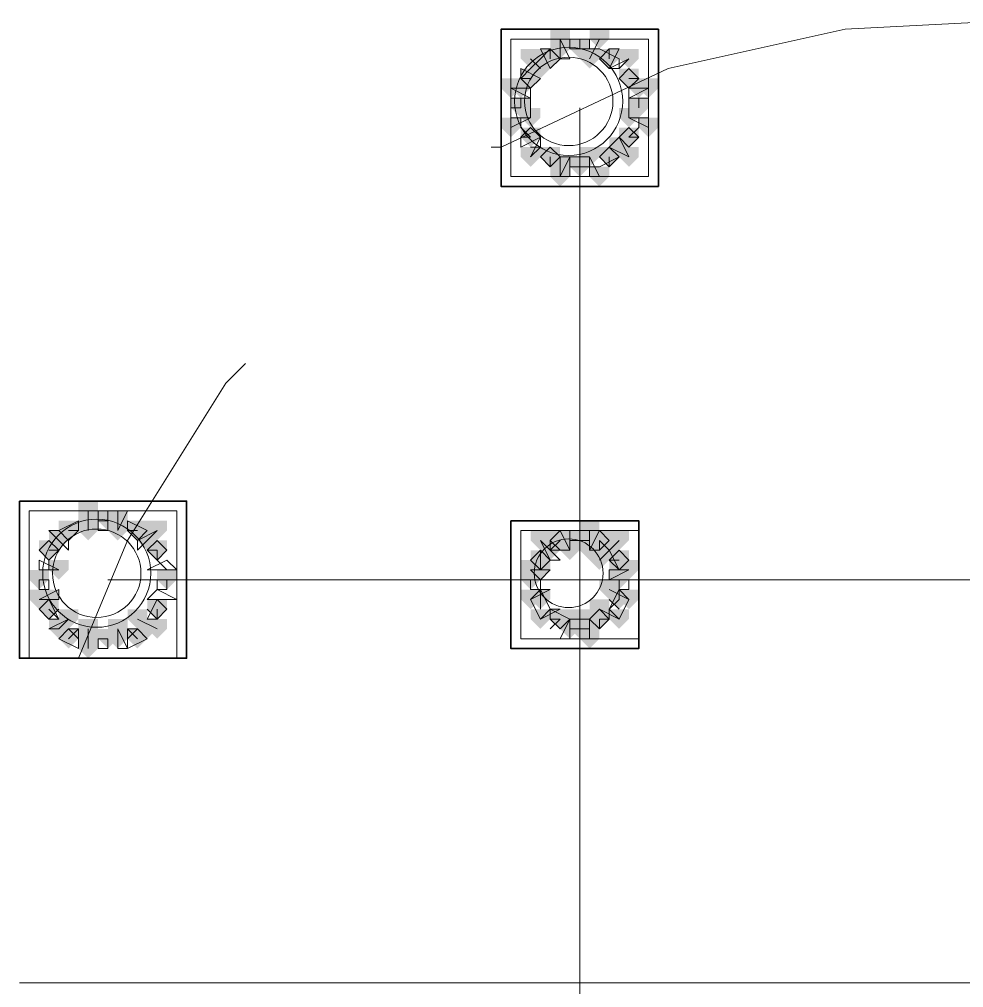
# Model space of a CAD drawing. Header units: millimetres. Extents: x 2315 to 4619, y 1334 to 1897.
# Drawn here: x 3676.05 to 3681.92, y 1541.67 to 1547.68 of the extents above; entities that cross this region are included whole.
import ezdxf

# ---------------------------------------------------------------- set-up
doc = ezdxf.new("R2010")
doc.units = ezdxf.units.MM
for name, color, linetype, true_color in [('PDF_10', 7, 'Continuous', 0x00b85c), ('PDF_AXIS', 7, 'Continuous', 0x00b85c), ('PDF_柱构件', 7, 'Continuous', 0x00b85c), ('PDF_转运站初步方案', 7, 'Continuous', 0x00b85c)]:
    doc.layers.add(name, color=color, linetype=linetype, true_color=true_color)
doc.layers.add('PDF_中心线层', color=1, linetype='Continuous')
doc.layers.add('PDF_粗实线层', color=7, linetype='Continuous')

msp = doc.modelspace()

# ---------------------------------------------------------------- hatches: boundary and pattern name
at = {"layer": 'PDF_10', "transparency": 33554559}
for points in [[(3679.5364, 1547.5601), (3679.4753, 1547.5601), (3679.4753, 1547.499), (3679.5364, 1547.4379), (3679.5975, 1547.499), (3679.5975, 1547.5601)], [(3679.5364, 1547.5601), (3679.4753, 1547.5601), (3679.4753, 1547.499), (3679.5364, 1547.4379), (3679.5975, 1547.499), (3679.5975, 1547.5601)], [(3679.3532, 1547.499), (3679.2921, 1547.499), (3679.2921, 1547.4379), (3679.3532, 1547.3768), (3679.4143, 1547.4379), (3679.4143, 1547.499)], [(3679.3532, 1547.499), (3679.2921, 1547.499), (3679.2921, 1547.4379), (3679.3532, 1547.3768), (3679.4143, 1547.4379), (3679.4143, 1547.499)], [(3679.7197, 1547.499), (3679.6586, 1547.499), (3679.6586, 1547.4379), (3679.7197, 1547.3768), (3679.7808, 1547.4379), (3679.7808, 1547.499)], [(3679.7197, 1547.499), (3679.6586, 1547.499), (3679.6586, 1547.4379), (3679.7197, 1547.3768), (3679.7808, 1547.4379), (3679.7808, 1547.499)], [(3679.231, 1547.3768), (3679.1699, 1547.3768), (3679.1699, 1547.3157), (3679.231, 1547.2547), (3679.2921, 1547.3157), (3679.2921, 1547.3768)], [(3679.231, 1547.3768), (3679.1699, 1547.3768), (3679.1699, 1547.3157), (3679.231, 1547.2547), (3679.2921, 1547.3157), (3679.2921, 1547.3768)], [(3679.8418, 1547.3768), (3679.7808, 1547.3768), (3679.7808, 1547.3157), (3679.8418, 1547.2547), (3679.9029, 1547.3157), (3679.9029, 1547.3768)], [(3679.8418, 1547.3768), (3679.7808, 1547.3768), (3679.7808, 1547.3157), (3679.8418, 1547.2547), (3679.9029, 1547.3157), (3679.9029, 1547.3768)], [(3679.1699, 1547.1936), (3679.1089, 1547.1936), (3679.1089, 1547.1325), (3679.1699, 1547.0714), (3679.231, 1547.1325), (3679.231, 1547.1936)], [(3679.1699, 1547.1936), (3679.1089, 1547.1936), (3679.1089, 1547.1325), (3679.1699, 1547.0714), (3679.231, 1547.1325), (3679.231, 1547.1936)], [(3679.9029, 1547.1936), (3679.8418, 1547.1936), (3679.8418, 1547.1325), (3679.9029, 1547.0714), (3679.964, 1547.1325), (3679.964, 1547.1936)], [(3679.9029, 1547.1936), (3679.8418, 1547.1936), (3679.8418, 1547.1325), (3679.9029, 1547.0714), (3679.964, 1547.1325), (3679.964, 1547.1936)], [(3679.9029, 1547.1936), (3679.8418, 1547.1936), (3679.8418, 1547.1325), (3679.9029, 1547.0714), (3679.964, 1547.1325), (3679.964, 1547.1936)], [(3679.231, 1547.0103), (3679.1699, 1547.0103), (3679.1699, 1546.9493), (3679.231, 1546.8882), (3679.2921, 1546.9493), (3679.2921, 1547.0103)], [(3679.231, 1547.0103), (3679.1699, 1547.0103), (3679.1699, 1546.9493), (3679.231, 1546.8882), (3679.2921, 1546.9493), (3679.2921, 1547.0103)], [(3679.8418, 1547.0103), (3679.7808, 1547.0103), (3679.7808, 1546.9493), (3679.8418, 1546.8882), (3679.9029, 1546.9493), (3679.9029, 1547.0103)], [(3679.8418, 1547.0103), (3679.7808, 1547.0103), (3679.7808, 1546.9493), (3679.8418, 1546.8882), (3679.9029, 1546.9493), (3679.9029, 1547.0103)], [(3679.3532, 1546.8882), (3679.2921, 1546.8882), (3679.2921, 1546.8271), (3679.3532, 1546.766), (3679.4143, 1546.8271), (3679.4143, 1546.8882)], [(3679.3532, 1546.8882), (3679.2921, 1546.8882), (3679.2921, 1546.8271), (3679.3532, 1546.766), (3679.4143, 1546.8271), (3679.4143, 1546.8882)], [(3679.7197, 1546.8882), (3679.6586, 1546.8882), (3679.6586, 1546.8271), (3679.7197, 1546.766), (3679.7808, 1546.8271), (3679.7808, 1546.8882)], [(3679.7197, 1546.8882), (3679.6586, 1546.8882), (3679.6586, 1546.8271), (3679.7197, 1546.766), (3679.7808, 1546.8271), (3679.7808, 1546.8882)], [(3679.5364, 1546.8271), (3679.4753, 1546.8271), (3679.4753, 1546.766), (3679.5364, 1546.7049), (3679.5975, 1546.766), (3679.5975, 1546.8271)], [(3679.5364, 1546.8271), (3679.4753, 1546.8271), (3679.4753, 1546.766), (3679.5364, 1546.7049), (3679.5975, 1546.766), (3679.5975, 1546.8271)], [(3679.5364, 1546.8271), (3679.4753, 1546.8271), (3679.4753, 1546.766), (3679.5364, 1546.7049), (3679.5975, 1546.766), (3679.5975, 1546.8271)], [(3676.6045, 1544.6282), (3676.5435, 1544.6282), (3676.5435, 1544.5671), (3676.6045, 1544.506), (3676.6656, 1544.5671), (3676.6656, 1544.6282)], [(3676.6045, 1544.6282), (3676.5435, 1544.6282), (3676.5435, 1544.5671), (3676.6045, 1544.506), (3676.6656, 1544.5671), (3676.6656, 1544.6282)], [(3676.3602, 1544.5671), (3676.2991, 1544.5671), (3676.2991, 1544.506), (3676.3602, 1544.4449), (3676.4213, 1544.506), (3676.4213, 1544.5671)], [(3676.3602, 1544.5671), (3676.2991, 1544.5671), (3676.2991, 1544.506), (3676.3602, 1544.4449), (3676.4213, 1544.506), (3676.4213, 1544.5671)], [(3676.7878, 1544.5671), (3676.7267, 1544.5671), (3676.7267, 1544.506), (3676.7878, 1544.4449), (3676.8489, 1544.506), (3676.8489, 1544.5671)], [(3676.7878, 1544.5671), (3676.7267, 1544.5671), (3676.7267, 1544.506), (3676.7878, 1544.4449), (3676.8489, 1544.506), (3676.8489, 1544.5671)], [(3679.4143, 1544.506), (3679.3532, 1544.506), (3679.3532, 1544.4449), (3679.4143, 1544.3839), (3679.4753, 1544.4449), (3679.4753, 1544.506)], [(3679.4143, 1544.506), (3679.3532, 1544.506), (3679.3532, 1544.4449), (3679.4143, 1544.3839), (3679.4753, 1544.4449), (3679.4753, 1544.506)], [(3679.5364, 1544.506), (3679.4753, 1544.506), (3679.4753, 1544.4449), (3679.5364, 1544.3839), (3679.5975, 1544.4449), (3679.5975, 1544.506)], [(3679.5364, 1544.506), (3679.4753, 1544.506), (3679.4753, 1544.4449), (3679.5364, 1544.3839), (3679.5975, 1544.4449), (3679.5975, 1544.506)], [(3679.6586, 1544.506), (3679.5975, 1544.506), (3679.5975, 1544.4449), (3679.6586, 1544.3839), (3679.7197, 1544.4449), (3679.7197, 1544.506)], [(3679.6586, 1544.506), (3679.5975, 1544.506), (3679.5975, 1544.4449), (3679.6586, 1544.3839), (3679.7197, 1544.4449), (3679.7197, 1544.506)], [(3676.2381, 1544.4449), (3676.177, 1544.4449), (3676.177, 1544.3839), (3676.2381, 1544.3228), (3676.2991, 1544.3839), (3676.2991, 1544.4449)], [(3676.2381, 1544.4449), (3676.177, 1544.4449), (3676.177, 1544.3839), (3676.2381, 1544.3228), (3676.2991, 1544.3839), (3676.2991, 1544.4449)], [(3676.9099, 1544.4449), (3676.8489, 1544.4449), (3676.8489, 1544.3839), (3676.9099, 1544.3228), (3676.971, 1544.3839), (3676.971, 1544.4449)], [(3676.9099, 1544.4449), (3676.8489, 1544.4449), (3676.8489, 1544.3839), (3676.9099, 1544.3228), (3676.971, 1544.3839), (3676.971, 1544.4449)], [(3679.2921, 1544.3839), (3679.231, 1544.3839), (3679.231, 1544.3228), (3679.2921, 1544.2617), (3679.3532, 1544.3228), (3679.3532, 1544.3839)], [(3679.2921, 1544.3839), (3679.231, 1544.3839), (3679.231, 1544.3228), (3679.2921, 1544.2617), (3679.3532, 1544.3228), (3679.3532, 1544.3839)], [(3679.2921, 1544.3839), (3679.231, 1544.3839), (3679.231, 1544.3228), (3679.2921, 1544.2617), (3679.3532, 1544.3228), (3679.3532, 1544.3839)], [(3679.7808, 1544.3839), (3679.7197, 1544.3839), (3679.7197, 1544.3228), (3679.7808, 1544.2617), (3679.8418, 1544.3228), (3679.8418, 1544.3839)], [(3679.7808, 1544.3839), (3679.7197, 1544.3839), (3679.7197, 1544.3228), (3679.7808, 1544.2617), (3679.8418, 1544.3228), (3679.8418, 1544.3839)], [(3676.177, 1544.2617), (3676.1159, 1544.2617), (3676.1159, 1544.2006), (3676.177, 1544.1395), (3676.2381, 1544.2006), (3676.2381, 1544.2617)], [(3676.177, 1544.2617), (3676.1159, 1544.2617), (3676.1159, 1544.2006), (3676.177, 1544.1395), (3676.2381, 1544.2006), (3676.2381, 1544.2617)], [(3676.971, 1544.2617), (3676.9099, 1544.2617), (3676.9099, 1544.2006), (3676.971, 1544.1395), (3677.0321, 1544.2006), (3677.0321, 1544.2617)], [(3676.971, 1544.2617), (3676.9099, 1544.2617), (3676.9099, 1544.2006), (3676.971, 1544.1395), (3677.0321, 1544.2006), (3677.0321, 1544.2617)], [(3679.231, 1544.2617), (3679.1699, 1544.2617), (3679.1699, 1544.2006), (3679.231, 1544.1395), (3679.2921, 1544.2006), (3679.2921, 1544.2617)], [(3679.231, 1544.2617), (3679.1699, 1544.2617), (3679.1699, 1544.2006), (3679.231, 1544.1395), (3679.2921, 1544.2006), (3679.2921, 1544.2617)], [(3679.7808, 1544.2617), (3679.7197, 1544.2617), (3679.7197, 1544.2006), (3679.7808, 1544.1395), (3679.8418, 1544.2006), (3679.8418, 1544.2617)], [(3679.7808, 1544.2617), (3679.7197, 1544.2617), (3679.7197, 1544.2006), (3679.7808, 1544.1395), (3679.8418, 1544.2006), (3679.8418, 1544.2617)], [(3679.2921, 1544.1395), (3679.231, 1544.1395), (3679.231, 1544.0784), (3679.2921, 1544.0174), (3679.3532, 1544.0784), (3679.3532, 1544.1395)], [(3679.2921, 1544.1395), (3679.231, 1544.1395), (3679.231, 1544.0784), (3679.2921, 1544.0174), (3679.3532, 1544.0784), (3679.3532, 1544.1395)], [(3679.7808, 1544.1395), (3679.7197, 1544.1395), (3679.7197, 1544.0784), (3679.7808, 1544.0174), (3679.8418, 1544.0784), (3679.8418, 1544.1395)], [(3679.7808, 1544.1395), (3679.7197, 1544.1395), (3679.7197, 1544.0784), (3679.7808, 1544.0174), (3679.8418, 1544.0784), (3679.8418, 1544.1395)], [(3676.2381, 1544.0784), (3676.177, 1544.0784), (3676.177, 1544.0174), (3676.2381, 1543.9563), (3676.2991, 1544.0174), (3676.2991, 1544.0784)], [(3676.2381, 1544.0784), (3676.177, 1544.0784), (3676.177, 1544.0174), (3676.2381, 1543.9563), (3676.2991, 1544.0174), (3676.2991, 1544.0784)], [(3676.9099, 1544.0784), (3676.8489, 1544.0784), (3676.8489, 1544.0174), (3676.9099, 1543.9563), (3676.971, 1544.0174), (3676.971, 1544.0784)], [(3676.9099, 1544.0784), (3676.8489, 1544.0784), (3676.8489, 1544.0174), (3676.9099, 1543.9563), (3676.971, 1544.0174), (3676.971, 1544.0784)], [(3679.4143, 1544.0174), (3679.3532, 1544.0174), (3679.3532, 1543.9563), (3679.4143, 1543.8952), (3679.4753, 1543.9563), (3679.4753, 1544.0174)], [(3679.4143, 1544.0174), (3679.3532, 1544.0174), (3679.3532, 1543.9563), (3679.4143, 1543.8952), (3679.4753, 1543.9563), (3679.4753, 1544.0174)], [(3679.6586, 1544.0174), (3679.5975, 1544.0174), (3679.5975, 1543.9563), (3679.6586, 1543.8952), (3679.7197, 1543.9563), (3679.7197, 1544.0174)], [(3679.6586, 1544.0174), (3679.5975, 1544.0174), (3679.5975, 1543.9563), (3679.6586, 1543.8952), (3679.7197, 1543.9563), (3679.7197, 1544.0174)], [(3679.5364, 1543.9563), (3679.4753, 1543.9563), (3679.4753, 1543.8952), (3679.5364, 1543.8341), (3679.5975, 1543.8952), (3679.5975, 1543.9563)], [(3679.5364, 1543.9563), (3679.4753, 1543.9563), (3679.4753, 1543.8952), (3679.5364, 1543.8341), (3679.5975, 1543.8952), (3679.5975, 1543.9563)], [(3676.3602, 1543.8952), (3676.2991, 1543.8952), (3676.2991, 1543.8341), (3676.3602, 1543.773), (3676.4213, 1543.8341), (3676.4213, 1543.8952)], [(3676.3602, 1543.8952), (3676.2991, 1543.8952), (3676.2991, 1543.8341), (3676.3602, 1543.773), (3676.4213, 1543.8341), (3676.4213, 1543.8952)], [(3676.6045, 1543.8952), (3676.5435, 1543.8952), (3676.5435, 1543.8341), (3676.6045, 1543.773), (3676.6656, 1543.8341), (3676.6656, 1543.8952)], [(3676.6045, 1543.8952), (3676.5435, 1543.8952), (3676.5435, 1543.8341), (3676.6045, 1543.773), (3676.6656, 1543.8341), (3676.6656, 1543.8952)], [(3676.7878, 1543.8952), (3676.7267, 1543.8952), (3676.7267, 1543.8341), (3676.7878, 1543.773), (3676.8489, 1543.8341), (3676.8489, 1543.8952)], [(3676.7878, 1543.8952), (3676.7267, 1543.8952), (3676.7267, 1543.8341), (3676.7878, 1543.773), (3676.8489, 1543.8341), (3676.8489, 1543.8952)]]:
    msp.add_hatch(color=256, dxfattribs=at).paths.add_polyline_path(points)
at = {"layer": 'PDF_柱构件', "transparency": 33554559}
for points in [[(3679.4143, 1547.6211), (3679.3532, 1547.6211), (3679.3532, 1547.5601), (3679.4143, 1547.499), (3679.4753, 1547.5601), (3679.4753, 1547.6211)], [(3679.6586, 1547.6211), (3679.5975, 1547.6211), (3679.5975, 1547.5601), (3679.6586, 1547.499), (3679.7197, 1547.5601), (3679.7197, 1547.6211)], [(3679.4143, 1547.5601), (3679.3532, 1547.5601), (3679.3532, 1547.499), (3679.4143, 1547.4379), (3679.4753, 1547.499), (3679.4753, 1547.5601)], [(3679.231, 1547.499), (3679.1699, 1547.499), (3679.1699, 1547.4379), (3679.231, 1547.3768), (3679.2921, 1547.4379), (3679.2921, 1547.499)], [(3679.5975, 1547.499), (3679.5364, 1547.499), (3679.5364, 1547.4379), (3679.5975, 1547.3768), (3679.6586, 1547.4379), (3679.6586, 1547.499)], [(3679.8418, 1547.499), (3679.7808, 1547.499), (3679.7808, 1547.4379), (3679.8418, 1547.3768), (3679.9029, 1547.4379), (3679.9029, 1547.499)], [(3679.2921, 1547.4379), (3679.231, 1547.4379), (3679.231, 1547.3768), (3679.2921, 1547.3157), (3679.3532, 1547.3768), (3679.3532, 1547.4379)], [(3679.1089, 1547.3157), (3679.0478, 1547.3157), (3679.0478, 1547.2547), (3679.1089, 1547.1936), (3679.1699, 1547.2547), (3679.1699, 1547.3157)], [(3679.1699, 1547.3157), (3679.1089, 1547.3157), (3679.1089, 1547.2547), (3679.1699, 1547.1936), (3679.231, 1547.2547), (3679.231, 1547.3157)], [(3679.9029, 1547.3157), (3679.8418, 1547.3157), (3679.8418, 1547.2547), (3679.9029, 1547.1936), (3679.964, 1547.2547), (3679.964, 1547.3157)], [(3679.964, 1547.3157), (3679.9029, 1547.3157), (3679.9029, 1547.2547), (3679.964, 1547.1936), (3680.0251, 1547.2547), (3680.0251, 1547.3157)], [(3679.231, 1547.1325), (3679.1699, 1547.1325), (3679.1699, 1547.0714), (3679.231, 1547.0103), (3679.2921, 1547.0714), (3679.2921, 1547.1325)], [(3679.8418, 1547.1325), (3679.7808, 1547.1325), (3679.7808, 1547.0714), (3679.8418, 1547.0103), (3679.9029, 1547.0714), (3679.9029, 1547.1325)], [(3679.1089, 1547.0714), (3679.0478, 1547.0714), (3679.0478, 1547.0103), (3679.1089, 1546.9493), (3679.1699, 1547.0103), (3679.1699, 1547.0714)], [(3679.964, 1547.0714), (3679.9029, 1547.0714), (3679.9029, 1547.0103), (3679.964, 1546.9493), (3680.0251, 1547.0103), (3680.0251, 1547.0714)], [(3679.7808, 1546.9493), (3679.7197, 1546.9493), (3679.7197, 1546.8882), (3679.7808, 1546.8271), (3679.8418, 1546.8882), (3679.8418, 1546.9493)], [(3679.231, 1546.8882), (3679.1699, 1546.8882), (3679.1699, 1546.8271), (3679.231, 1546.766), (3679.2921, 1546.8271), (3679.2921, 1546.8882)], [(3679.5975, 1546.8882), (3679.5364, 1546.8882), (3679.5364, 1546.8271), (3679.5975, 1546.766), (3679.6586, 1546.8271), (3679.6586, 1546.8882)], [(3679.8418, 1546.8882), (3679.7808, 1546.8882), (3679.7808, 1546.8271), (3679.8418, 1546.766), (3679.9029, 1546.8271), (3679.9029, 1546.8882)], [(3679.4143, 1546.8271), (3679.3532, 1546.8271), (3679.3532, 1546.766), (3679.4143, 1546.7049), (3679.4753, 1546.766), (3679.4753, 1546.8271)], [(3679.4143, 1546.766), (3679.3532, 1546.766), (3679.3532, 1546.7049), (3679.4143, 1546.6439), (3679.4753, 1546.7049), (3679.4753, 1546.766)], [(3679.6586, 1546.766), (3679.5975, 1546.766), (3679.5975, 1546.7049), (3679.6586, 1546.6439), (3679.7197, 1546.7049), (3679.7197, 1546.766)], [(3676.4824, 1544.6893), (3676.4213, 1544.6893), (3676.4213, 1544.6282), (3676.4824, 1544.5671), (3676.5435, 1544.6282), (3676.5435, 1544.6893)], [(3676.4824, 1544.6282), (3676.4213, 1544.6282), (3676.4213, 1544.5671), (3676.4824, 1544.506), (3676.5435, 1544.5671), (3676.5435, 1544.6282)], [(3676.6656, 1544.6282), (3676.6045, 1544.6282), (3676.6045, 1544.5671), (3676.6656, 1544.506), (3676.7267, 1544.5671), (3676.7267, 1544.6282)], [(3676.4824, 1544.5671), (3676.4213, 1544.5671), (3676.4213, 1544.506), (3676.4824, 1544.4449), (3676.5435, 1544.506), (3676.5435, 1544.5671)], [(3676.6656, 1544.5671), (3676.6045, 1544.5671), (3676.6045, 1544.506), (3676.6656, 1544.4449), (3676.7267, 1544.506), (3676.7267, 1544.5671)], [(3676.9099, 1544.5671), (3676.8489, 1544.5671), (3676.8489, 1544.506), (3676.9099, 1544.4449), (3676.971, 1544.506), (3676.971, 1544.5671)], [(3679.5975, 1544.5671), (3679.5364, 1544.5671), (3679.5364, 1544.506), (3679.5975, 1544.4449), (3679.6586, 1544.506), (3679.6586, 1544.5671)], [(3676.2991, 1544.506), (3676.2381, 1544.506), (3676.2381, 1544.4449), (3676.2991, 1544.3839), (3676.3602, 1544.4449), (3676.3602, 1544.506)], [(3676.8489, 1544.506), (3676.7878, 1544.506), (3676.7878, 1544.4449), (3676.8489, 1544.3839), (3676.9099, 1544.4449), (3676.9099, 1544.506)], [(3679.2921, 1544.506), (3679.231, 1544.506), (3679.231, 1544.4449), (3679.2921, 1544.3839), (3679.3532, 1544.4449), (3679.3532, 1544.506)], [(3679.4753, 1544.506), (3679.4143, 1544.506), (3679.4143, 1544.4449), (3679.4753, 1544.3839), (3679.5364, 1544.4449), (3679.5364, 1544.506)], [(3679.5975, 1544.506), (3679.5364, 1544.506), (3679.5364, 1544.4449), (3679.5975, 1544.3839), (3679.6586, 1544.4449), (3679.6586, 1544.506)], [(3679.7808, 1544.506), (3679.7197, 1544.506), (3679.7197, 1544.4449), (3679.7808, 1544.3839), (3679.8418, 1544.4449), (3679.8418, 1544.506)], [(3679.3532, 1544.4449), (3679.2921, 1544.4449), (3679.2921, 1544.3839), (3679.3532, 1544.3228), (3679.4143, 1544.3839), (3679.4143, 1544.4449)], [(3679.4753, 1544.4449), (3679.4143, 1544.4449), (3679.4143, 1544.3839), (3679.4753, 1544.3228), (3679.5364, 1544.3839), (3679.5364, 1544.4449)], [(3679.5975, 1544.4449), (3679.5364, 1544.4449), (3679.5364, 1544.3839), (3679.5975, 1544.3228), (3679.6586, 1544.3839), (3679.6586, 1544.4449)], [(3679.7197, 1544.4449), (3679.6586, 1544.4449), (3679.6586, 1544.3839), (3679.7197, 1544.3228), (3679.7808, 1544.3839), (3679.7808, 1544.4449)], [(3679.6586, 1544.3839), (3679.5975, 1544.3839), (3679.5975, 1544.3228), (3679.6586, 1544.2617), (3679.7197, 1544.3228), (3679.7197, 1544.3839)], [(3676.2991, 1544.3228), (3676.2381, 1544.3228), (3676.2381, 1544.2617), (3676.2991, 1544.2006), (3676.3602, 1544.2617), (3676.3602, 1544.3228)], [(3679.231, 1544.3228), (3679.1699, 1544.3228), (3679.1699, 1544.2617), (3679.231, 1544.2006), (3679.2921, 1544.2617), (3679.2921, 1544.3228)], [(3679.2921, 1544.3228), (3679.231, 1544.3228), (3679.231, 1544.2617), (3679.2921, 1544.2006), (3679.3532, 1544.2617), (3679.3532, 1544.3228)], [(3679.7808, 1544.3228), (3679.7197, 1544.3228), (3679.7197, 1544.2617), (3679.7808, 1544.2006), (3679.8418, 1544.2617), (3679.8418, 1544.3228)], [(3679.8418, 1544.3228), (3679.7808, 1544.3228), (3679.7808, 1544.2617), (3679.8418, 1544.2006), (3679.9029, 1544.2617), (3679.9029, 1544.3228)], [(3679.7197, 1544.2006), (3679.6586, 1544.2006), (3679.6586, 1544.1395), (3679.7197, 1544.0784), (3679.7808, 1544.1395), (3679.7808, 1544.2006)], [(3676.177, 1544.1395), (3676.1159, 1544.1395), (3676.1159, 1544.0784), (3676.177, 1544.0174), (3676.2381, 1544.0784), (3676.2381, 1544.1395)], [(3676.2381, 1544.1395), (3676.177, 1544.1395), (3676.177, 1544.0784), (3676.2381, 1544.0174), (3676.2991, 1544.0784), (3676.2991, 1544.1395)], [(3679.231, 1544.1395), (3679.1699, 1544.1395), (3679.1699, 1544.0784), (3679.231, 1544.0174), (3679.2921, 1544.0784), (3679.2921, 1544.1395)], [(3679.8418, 1544.1395), (3679.7808, 1544.1395), (3679.7808, 1544.0784), (3679.8418, 1544.0174), (3679.9029, 1544.0784), (3679.9029, 1544.1395)], [(3679.6586, 1544.0784), (3679.5975, 1544.0784), (3679.5975, 1544.0174), (3679.6586, 1543.9563), (3679.7197, 1544.0174), (3679.7197, 1544.0784)], [(3676.3602, 1544.0174), (3676.2991, 1544.0174), (3676.2991, 1543.9563), (3676.3602, 1543.8952), (3676.4213, 1543.9563), (3676.4213, 1544.0174)], [(3676.7878, 1544.0174), (3676.7267, 1544.0174), (3676.7267, 1543.9563), (3676.7878, 1543.8952), (3676.8489, 1543.9563), (3676.8489, 1544.0174)], [(3679.2921, 1544.0174), (3679.231, 1544.0174), (3679.231, 1543.9563), (3679.2921, 1543.8952), (3679.3532, 1543.9563), (3679.3532, 1544.0174)], [(3679.4753, 1544.0174), (3679.4143, 1544.0174), (3679.4143, 1543.9563), (3679.4753, 1543.8952), (3679.5364, 1543.9563), (3679.5364, 1544.0174)], [(3679.5975, 1544.0174), (3679.5364, 1544.0174), (3679.5364, 1543.9563), (3679.5975, 1543.8952), (3679.6586, 1543.9563), (3679.6586, 1544.0174)], [(3679.7808, 1544.0174), (3679.7197, 1544.0174), (3679.7197, 1543.9563), (3679.7808, 1543.8952), (3679.8418, 1543.9563), (3679.8418, 1544.0174)], [(3676.2991, 1543.9563), (3676.2381, 1543.9563), (3676.2381, 1543.8952), (3676.2991, 1543.8341), (3676.3602, 1543.8952), (3676.3602, 1543.9563)], [(3676.4824, 1543.9563), (3676.4213, 1543.9563), (3676.4213, 1543.8952), (3676.4824, 1543.8341), (3676.5435, 1543.8952), (3676.5435, 1543.9563)], [(3676.6656, 1543.9563), (3676.6045, 1543.9563), (3676.6045, 1543.8952), (3676.6656, 1543.8341), (3676.7267, 1543.8952), (3676.7267, 1543.9563)], [(3676.8489, 1543.9563), (3676.7878, 1543.9563), (3676.7878, 1543.8952), (3676.8489, 1543.8341), (3676.9099, 1543.8952), (3676.9099, 1543.9563)], [(3676.9099, 1543.9563), (3676.8489, 1543.9563), (3676.8489, 1543.8952), (3676.9099, 1543.8341), (3676.971, 1543.8952), (3676.971, 1543.9563)], [(3679.4753, 1543.9563), (3679.4143, 1543.9563), (3679.4143, 1543.8952), (3679.4753, 1543.8341), (3679.5364, 1543.8952), (3679.5364, 1543.9563)], [(3679.5975, 1543.9563), (3679.5364, 1543.9563), (3679.5364, 1543.8952), (3679.5975, 1543.8341), (3679.6586, 1543.8952), (3679.6586, 1543.9563)], [(3676.4824, 1543.8952), (3676.4213, 1543.8952), (3676.4213, 1543.8341), (3676.4824, 1543.773), (3676.5435, 1543.8341), (3676.5435, 1543.8952)], [(3676.6656, 1543.8952), (3676.6045, 1543.8952), (3676.6045, 1543.8341), (3676.6656, 1543.773), (3676.7267, 1543.8341), (3676.7267, 1543.8952)], [(3679.5975, 1543.8952), (3679.5364, 1543.8952), (3679.5364, 1543.8341), (3679.5975, 1543.773), (3679.6586, 1543.8341), (3679.6586, 1543.8952)], [(3676.4824, 1543.8341), (3676.4213, 1543.8341), (3676.4213, 1543.773), (3676.4824, 1543.712), (3676.5435, 1543.773), (3676.5435, 1543.8341)]]:
    msp.add_hatch(color=256, dxfattribs=at).paths.add_polyline_path(points)
at = {"layer": 'PDF_转运站初步方案', "transparency": 33554559}
for points in [[(3679.5364, 1547.5601), (3679.4753, 1547.5601), (3679.4753, 1547.499), (3679.5364, 1547.4379), (3679.5975, 1547.499), (3679.5975, 1547.5601)], [(3679.5364, 1547.5601), (3679.4753, 1547.5601), (3679.4753, 1547.499), (3679.5364, 1547.4379), (3679.5975, 1547.499), (3679.5975, 1547.5601)], [(3679.3532, 1547.499), (3679.2921, 1547.499), (3679.2921, 1547.4379), (3679.3532, 1547.3768), (3679.4143, 1547.4379), (3679.4143, 1547.499)], [(3679.3532, 1547.499), (3679.2921, 1547.499), (3679.2921, 1547.4379), (3679.3532, 1547.3768), (3679.4143, 1547.4379), (3679.4143, 1547.499)], [(3679.7197, 1547.499), (3679.6586, 1547.499), (3679.6586, 1547.4379), (3679.7197, 1547.3768), (3679.7808, 1547.4379), (3679.7808, 1547.499)], [(3679.7197, 1547.499), (3679.6586, 1547.499), (3679.6586, 1547.4379), (3679.7197, 1547.3768), (3679.7808, 1547.4379), (3679.7808, 1547.499)], [(3679.231, 1547.3768), (3679.1699, 1547.3768), (3679.1699, 1547.3157), (3679.231, 1547.2547), (3679.2921, 1547.3157), (3679.2921, 1547.3768)], [(3679.231, 1547.3768), (3679.1699, 1547.3768), (3679.1699, 1547.3157), (3679.231, 1547.2547), (3679.2921, 1547.3157), (3679.2921, 1547.3768)], [(3679.8418, 1547.3768), (3679.7808, 1547.3768), (3679.7808, 1547.3157), (3679.8418, 1547.2547), (3679.9029, 1547.3157), (3679.9029, 1547.3768)], [(3679.8418, 1547.3768), (3679.7808, 1547.3768), (3679.7808, 1547.3157), (3679.8418, 1547.2547), (3679.9029, 1547.3157), (3679.9029, 1547.3768)], [(3679.1699, 1547.1936), (3679.1089, 1547.1936), (3679.1089, 1547.1325), (3679.1699, 1547.0714), (3679.231, 1547.1325), (3679.231, 1547.1936)], [(3679.1699, 1547.1936), (3679.1089, 1547.1936), (3679.1089, 1547.1325), (3679.1699, 1547.0714), (3679.231, 1547.1325), (3679.231, 1547.1936)], [(3679.9029, 1547.1936), (3679.8418, 1547.1936), (3679.8418, 1547.1325), (3679.9029, 1547.0714), (3679.964, 1547.1325), (3679.964, 1547.1936)], [(3679.9029, 1547.1936), (3679.8418, 1547.1936), (3679.8418, 1547.1325), (3679.9029, 1547.0714), (3679.964, 1547.1325), (3679.964, 1547.1936)], [(3679.231, 1547.0103), (3679.1699, 1547.0103), (3679.1699, 1546.9493), (3679.231, 1546.8882), (3679.2921, 1546.9493), (3679.2921, 1547.0103)], [(3679.231, 1547.0103), (3679.1699, 1547.0103), (3679.1699, 1546.9493), (3679.231, 1546.8882), (3679.2921, 1546.9493), (3679.2921, 1547.0103)], [(3679.8418, 1547.0103), (3679.7808, 1547.0103), (3679.7808, 1546.9493), (3679.8418, 1546.8882), (3679.9029, 1546.9493), (3679.9029, 1547.0103)], [(3679.8418, 1547.0103), (3679.7808, 1547.0103), (3679.7808, 1546.9493), (3679.8418, 1546.8882), (3679.9029, 1546.9493), (3679.9029, 1547.0103)], [(3679.3532, 1546.8882), (3679.2921, 1546.8882), (3679.2921, 1546.8271), (3679.3532, 1546.766), (3679.4143, 1546.8271), (3679.4143, 1546.8882)], [(3679.3532, 1546.8882), (3679.2921, 1546.8882), (3679.2921, 1546.8271), (3679.3532, 1546.766), (3679.4143, 1546.8271), (3679.4143, 1546.8882)], [(3679.7197, 1546.8882), (3679.6586, 1546.8882), (3679.6586, 1546.8271), (3679.7197, 1546.766), (3679.7808, 1546.8271), (3679.7808, 1546.8882)], [(3679.7197, 1546.8882), (3679.6586, 1546.8882), (3679.6586, 1546.8271), (3679.7197, 1546.766), (3679.7808, 1546.8271), (3679.7808, 1546.8882)], [(3679.5364, 1546.8271), (3679.4753, 1546.8271), (3679.4753, 1546.766), (3679.5364, 1546.7049), (3679.5975, 1546.766), (3679.5975, 1546.8271)], [(3679.5364, 1546.8271), (3679.4753, 1546.8271), (3679.4753, 1546.766), (3679.5364, 1546.7049), (3679.5975, 1546.766), (3679.5975, 1546.8271)], [(3676.6045, 1544.6282), (3676.5435, 1544.6282), (3676.5435, 1544.5671), (3676.6045, 1544.506), (3676.6656, 1544.5671), (3676.6656, 1544.6282)], [(3676.6045, 1544.6282), (3676.5435, 1544.6282), (3676.5435, 1544.5671), (3676.6045, 1544.506), (3676.6656, 1544.5671), (3676.6656, 1544.6282)], [(3676.3602, 1544.5671), (3676.2991, 1544.5671), (3676.2991, 1544.506), (3676.3602, 1544.4449), (3676.4213, 1544.506), (3676.4213, 1544.5671)], [(3676.3602, 1544.5671), (3676.2991, 1544.5671), (3676.2991, 1544.506), (3676.3602, 1544.4449), (3676.4213, 1544.506), (3676.4213, 1544.5671)], [(3676.7878, 1544.5671), (3676.7267, 1544.5671), (3676.7267, 1544.506), (3676.7878, 1544.4449), (3676.8489, 1544.506), (3676.8489, 1544.5671)], [(3676.7878, 1544.5671), (3676.7267, 1544.5671), (3676.7267, 1544.506), (3676.7878, 1544.4449), (3676.8489, 1544.506), (3676.8489, 1544.5671)], [(3679.4143, 1544.506), (3679.3532, 1544.506), (3679.3532, 1544.4449), (3679.4143, 1544.3839), (3679.4753, 1544.4449), (3679.4753, 1544.506)], [(3679.4143, 1544.506), (3679.3532, 1544.506), (3679.3532, 1544.4449), (3679.4143, 1544.3839), (3679.4753, 1544.4449), (3679.4753, 1544.506)], [(3679.5364, 1544.506), (3679.4753, 1544.506), (3679.4753, 1544.4449), (3679.5364, 1544.3839), (3679.5975, 1544.4449), (3679.5975, 1544.506)], [(3679.5364, 1544.506), (3679.4753, 1544.506), (3679.4753, 1544.4449), (3679.5364, 1544.3839), (3679.5975, 1544.4449), (3679.5975, 1544.506)], [(3679.6586, 1544.506), (3679.5975, 1544.506), (3679.5975, 1544.4449), (3679.6586, 1544.3839), (3679.7197, 1544.4449), (3679.7197, 1544.506)], [(3679.6586, 1544.506), (3679.5975, 1544.506), (3679.5975, 1544.4449), (3679.6586, 1544.3839), (3679.7197, 1544.4449), (3679.7197, 1544.506)], [(3676.2381, 1544.4449), (3676.177, 1544.4449), (3676.177, 1544.3839), (3676.2381, 1544.3228), (3676.2991, 1544.3839), (3676.2991, 1544.4449)], [(3676.2381, 1544.4449), (3676.177, 1544.4449), (3676.177, 1544.3839), (3676.2381, 1544.3228), (3676.2991, 1544.3839), (3676.2991, 1544.4449)], [(3676.9099, 1544.4449), (3676.8489, 1544.4449), (3676.8489, 1544.3839), (3676.9099, 1544.3228), (3676.971, 1544.3839), (3676.971, 1544.4449)], [(3676.9099, 1544.4449), (3676.8489, 1544.4449), (3676.8489, 1544.3839), (3676.9099, 1544.3228), (3676.971, 1544.3839), (3676.971, 1544.4449)], [(3679.2921, 1544.3839), (3679.231, 1544.3839), (3679.231, 1544.3228), (3679.2921, 1544.2617), (3679.3532, 1544.3228), (3679.3532, 1544.3839)], [(3679.2921, 1544.3839), (3679.231, 1544.3839), (3679.231, 1544.3228), (3679.2921, 1544.2617), (3679.3532, 1544.3228), (3679.3532, 1544.3839)], [(3679.7808, 1544.3839), (3679.7197, 1544.3839), (3679.7197, 1544.3228), (3679.7808, 1544.2617), (3679.8418, 1544.3228), (3679.8418, 1544.3839)], [(3679.7808, 1544.3839), (3679.7197, 1544.3839), (3679.7197, 1544.3228), (3679.7808, 1544.2617), (3679.8418, 1544.3228), (3679.8418, 1544.3839)], [(3676.177, 1544.2617), (3676.1159, 1544.2617), (3676.1159, 1544.2006), (3676.177, 1544.1395), (3676.2381, 1544.2006), (3676.2381, 1544.2617)], [(3676.177, 1544.2617), (3676.1159, 1544.2617), (3676.1159, 1544.2006), (3676.177, 1544.1395), (3676.2381, 1544.2006), (3676.2381, 1544.2617)], [(3676.971, 1544.2617), (3676.9099, 1544.2617), (3676.9099, 1544.2006), (3676.971, 1544.1395), (3677.0321, 1544.2006), (3677.0321, 1544.2617)], [(3676.971, 1544.2617), (3676.9099, 1544.2617), (3676.9099, 1544.2006), (3676.971, 1544.1395), (3677.0321, 1544.2006), (3677.0321, 1544.2617)], [(3679.231, 1544.2617), (3679.1699, 1544.2617), (3679.1699, 1544.2006), (3679.231, 1544.1395), (3679.2921, 1544.2006), (3679.2921, 1544.2617)], [(3679.231, 1544.2617), (3679.1699, 1544.2617), (3679.1699, 1544.2006), (3679.231, 1544.1395), (3679.2921, 1544.2006), (3679.2921, 1544.2617)], [(3679.7808, 1544.2617), (3679.7197, 1544.2617), (3679.7197, 1544.2006), (3679.7808, 1544.1395), (3679.8418, 1544.2006), (3679.8418, 1544.2617)], [(3679.7808, 1544.2617), (3679.7197, 1544.2617), (3679.7197, 1544.2006), (3679.7808, 1544.1395), (3679.8418, 1544.2006), (3679.8418, 1544.2617)], [(3679.2921, 1544.1395), (3679.231, 1544.1395), (3679.231, 1544.0784), (3679.2921, 1544.0174), (3679.3532, 1544.0784), (3679.3532, 1544.1395)], [(3679.2921, 1544.1395), (3679.231, 1544.1395), (3679.231, 1544.0784), (3679.2921, 1544.0174), (3679.3532, 1544.0784), (3679.3532, 1544.1395)], [(3679.7808, 1544.1395), (3679.7197, 1544.1395), (3679.7197, 1544.0784), (3679.7808, 1544.0174), (3679.8418, 1544.0784), (3679.8418, 1544.1395)], [(3679.7808, 1544.1395), (3679.7197, 1544.1395), (3679.7197, 1544.0784), (3679.7808, 1544.0174), (3679.8418, 1544.0784), (3679.8418, 1544.1395)], [(3676.2381, 1544.0784), (3676.177, 1544.0784), (3676.177, 1544.0174), (3676.2381, 1543.9563), (3676.2991, 1544.0174), (3676.2991, 1544.0784)], [(3676.2381, 1544.0784), (3676.177, 1544.0784), (3676.177, 1544.0174), (3676.2381, 1543.9563), (3676.2991, 1544.0174), (3676.2991, 1544.0784)], [(3676.9099, 1544.0784), (3676.8489, 1544.0784), (3676.8489, 1544.0174), (3676.9099, 1543.9563), (3676.971, 1544.0174), (3676.971, 1544.0784)], [(3676.9099, 1544.0784), (3676.8489, 1544.0784), (3676.8489, 1544.0174), (3676.9099, 1543.9563), (3676.971, 1544.0174), (3676.971, 1544.0784)], [(3679.4143, 1544.0174), (3679.3532, 1544.0174), (3679.3532, 1543.9563), (3679.4143, 1543.8952), (3679.4753, 1543.9563), (3679.4753, 1544.0174)], [(3679.4143, 1544.0174), (3679.3532, 1544.0174), (3679.3532, 1543.9563), (3679.4143, 1543.8952), (3679.4753, 1543.9563), (3679.4753, 1544.0174)], [(3679.6586, 1544.0174), (3679.5975, 1544.0174), (3679.5975, 1543.9563), (3679.6586, 1543.8952), (3679.7197, 1543.9563), (3679.7197, 1544.0174)], [(3679.6586, 1544.0174), (3679.5975, 1544.0174), (3679.5975, 1543.9563), (3679.6586, 1543.8952), (3679.7197, 1543.9563), (3679.7197, 1544.0174)], [(3679.5364, 1543.9563), (3679.4753, 1543.9563), (3679.4753, 1543.8952), (3679.5364, 1543.8341), (3679.5975, 1543.8952), (3679.5975, 1543.9563)], [(3679.5364, 1543.9563), (3679.4753, 1543.9563), (3679.4753, 1543.8952), (3679.5364, 1543.8341), (3679.5975, 1543.8952), (3679.5975, 1543.9563)], [(3676.3602, 1543.8952), (3676.2991, 1543.8952), (3676.2991, 1543.8341), (3676.3602, 1543.773), (3676.4213, 1543.8341), (3676.4213, 1543.8952)], [(3676.3602, 1543.8952), (3676.2991, 1543.8952), (3676.2991, 1543.8341), (3676.3602, 1543.773), (3676.4213, 1543.8341), (3676.4213, 1543.8952)], [(3676.6045, 1543.8952), (3676.5435, 1543.8952), (3676.5435, 1543.8341), (3676.6045, 1543.773), (3676.6656, 1543.8341), (3676.6656, 1543.8952)], [(3676.6045, 1543.8952), (3676.5435, 1543.8952), (3676.5435, 1543.8341), (3676.6045, 1543.773), (3676.6656, 1543.8341), (3676.6656, 1543.8952)], [(3676.7878, 1543.8952), (3676.7267, 1543.8952), (3676.7267, 1543.8341), (3676.7878, 1543.773), (3676.8489, 1543.8341), (3676.8489, 1543.8952)], [(3676.7878, 1543.8952), (3676.7267, 1543.8952), (3676.7267, 1543.8341), (3676.7878, 1543.773), (3676.8489, 1543.8341), (3676.8489, 1543.8952)]]:
    msp.add_hatch(color=256, dxfattribs=at).paths.add_polyline_path(points)

# ---------------------------------------------------------------- linework, layer by layer
at = {"layer": 'PDF_10', "lineweight": 18}
for points in [[(3679.5364, 1547.499), (3679.5364, 1547.5601)], [(3679.3532, 1547.4379), (3679.3532, 1547.499), (3679.2921, 1547.4379)], [(3679.5975, 1547.499), (3679.4753, 1547.499)], [(3679.7808, 1547.4379), (3679.6586, 1547.499)], [(3679.7197, 1547.4379), (3679.7197, 1547.499)], [(3679.231, 1547.3768), (3679.1699, 1547.3157), (3679.231, 1547.3157)], [(3679.8418, 1547.3157), (3679.9029, 1547.3157), (3679.8418, 1547.3768)], [(3679.1699, 1547.1936), (3679.1699, 1547.1325), (3679.1089, 1547.1325)], [(3679.9029, 1547.1325), (3679.9029, 1547.1936)], [(3679.1699, 1547.0103), (3679.231, 1546.9493), (3679.1699, 1546.9493)], [(3679.9029, 1546.9493), (3679.8418, 1546.9493), (3679.9029, 1547.0103)], [(3679.2921, 1546.8271), (3679.3532, 1546.766), (3679.3532, 1546.8271)], [(3679.6586, 1546.766), (3679.7808, 1546.8271)], [(3679.7197, 1546.8271), (3679.7197, 1546.766)], [(3679.4753, 1546.766), (3679.5975, 1546.766)], [(3676.5435, 1544.5671), (3676.6045, 1544.5671), (3676.6045, 1544.506)], [(3676.3602, 1544.506), (3676.4213, 1544.506), (3676.3602, 1544.506)], [(3676.7878, 1544.506), (3676.7267, 1544.506), (3676.7878, 1544.506)], [(3679.5364, 1544.4449), (3679.5364, 1544.506)], [(3679.3532, 1544.3839), (3679.4143, 1544.4449)], [(3679.4143, 1544.3839), (3679.3532, 1544.4449)], [(3679.4753, 1544.4449), (3679.5975, 1544.4449)], [(3679.6586, 1544.3839), (3679.6586, 1544.4449), (3679.7197, 1544.3839), (3679.7808, 1544.2617)], [(3676.2381, 1544.3228), (3676.2991, 1544.3839), (3676.2381, 1544.3839)], [(3676.8489, 1544.3839), (3676.9099, 1544.3839), (3676.9099, 1544.3228)], [(3679.2921, 1544.2617), (3679.2921, 1544.3839)], [(3679.7197, 1544.3228), (3679.7808, 1544.3228)], [(3676.177, 1544.1395), (3676.177, 1544.2006), (3676.2381, 1544.2006)], [(3676.9099, 1544.2006), (3676.971, 1544.2006), (3676.971, 1544.1395)], [(3679.231, 1544.1395), (3679.231, 1544.2006), (3679.2921, 1544.2006)], [(3679.8418, 1544.2006), (3679.7808, 1544.2006), (3679.7808, 1544.1395)], [(3679.2921, 1544.0174), (3679.2921, 1544.0784), (3679.2921, 1544.0174)], [(3679.7808, 1544.0784), (3679.7197, 1544.0174)], [(3679.7197, 1544.0784), (3679.7808, 1544.0174)], [(3676.2991, 1543.9563), (3676.2381, 1544.0174)], [(3676.2991, 1544.0174), (3676.2381, 1543.9563)], [(3676.9099, 1544.0174), (3676.9099, 1543.9563), (3676.8489, 1544.0174)], [(3679.3532, 1543.8952), (3679.4143, 1543.9563), (3679.3532, 1543.9563)], [(3679.5364, 1543.9563), (3679.5364, 1543.8952)], [(3679.7197, 1543.9563), (3679.6586, 1543.9563), (3679.6586, 1543.8952)], [(3676.4213, 1543.8341), (3676.3602, 1543.8952)], [(3676.4213, 1543.8952), (3676.3602, 1543.8341)], [(3676.7878, 1543.8952), (3676.7267, 1543.8341)], [(3676.7267, 1543.8952), (3676.7878, 1543.8341)], [(3679.5975, 1543.8952), (3679.4753, 1543.8952)], [(3676.6045, 1543.773), (3676.6045, 1543.8341), (3676.5435, 1543.8341)]]:
    msp.add_lwpolyline(points, dxfattribs=at)
at = {"layer": 'PDF_AXIS', "lineweight": 18}
for points in [[(3679.964, 1547.5601), (3679.964, 1546.7049), (3679.1089, 1546.7049), (3679.1089, 1547.5601)], [(3676.1159, 1544.6282), (3676.1159, 1543.712), (3677.0321, 1543.712), (3677.0321, 1544.6282)], [(3679.1699, 1544.506), (3679.1699, 1543.8341), (3679.9029, 1543.8341), (3679.9029, 1544.506)]]:
    msp.add_lwpolyline(points, close=True, dxfattribs=at)
at = {"layer": 'PDF_中心线层', "color": 112, "lineweight": 18, "true_color": 0x00b85c}
for points in [[(3688.0267, 1541.6963), (3687.9045, 1542.7957), (3687.5991, 1543.8952), (3687.0494, 1544.9336), (3686.3775, 1545.8498), (3685.5224, 1546.5828), (3684.5451, 1547.1325), (3683.4456, 1547.499), (3682.3462, 1547.6822), (3681.1856, 1547.6211), (3680.0862, 1547.3768), (3679.0478, 1546.8882), (3678.9867, 1546.8882)], [(3679.5364, 1547.1325), (3679.5364, 1536.2601)], [(3677.4597, 1545.5444), (3677.3375, 1545.4222), (3676.7267, 1544.4449), (3676.4213, 1543.712)], [(3676.6045, 1544.2006), (3687.477, 1544.2006)], [(3688.0267, 1541.6963), (3676.0548, 1541.6963), (3688.0267, 1541.6963)]]:
    msp.add_lwpolyline(points, dxfattribs=at)
at = {"layer": 'PDF_柱构件', "lineweight": 18}
for points in [[(3679.4143, 1547.5601), (3679.4753, 1547.4379), (3679.4143, 1547.4379)], [(3679.5975, 1547.499), (3679.4753, 1547.499), (3679.4753, 1547.5601), (3679.5975, 1547.5601)], [(3679.6586, 1547.5601), (3679.5975, 1547.4379)], [(3679.4143, 1547.4379), (3679.3532, 1547.3768), (3679.2921, 1547.499), (3679.3532, 1547.499)], [(3679.7197, 1547.3768), (3679.6586, 1547.4379), (3679.7197, 1547.499), (3679.7808, 1547.499)], [(3679.231, 1547.4379), (3679.2921, 1547.3768)], [(3679.8418, 1547.4379), (3679.7808, 1547.3768), (3679.7197, 1547.3768)], [(3679.2921, 1547.3157), (3679.231, 1547.2547), (3679.1699, 1547.3157), (3679.1699, 1547.3768)], [(3679.8418, 1547.2547), (3679.7808, 1547.3157), (3679.8418, 1547.3768), (3679.9029, 1547.3157)], [(3679.1089, 1547.2547), (3679.231, 1547.2547), (3679.231, 1547.1936)], [(3679.964, 1547.2547), (3679.8418, 1547.1936), (3679.8418, 1547.2547)], [(3679.231, 1547.1936), (3679.231, 1547.0714), (3679.1089, 1547.0714), (3679.1089, 1547.1936)], [(3679.8418, 1547.0714), (3679.8418, 1547.1936), (3679.964, 1547.1936), (3679.964, 1547.0714)], [(3679.1089, 1547.0103), (3679.231, 1547.0714)], [(3679.964, 1547.0103), (3679.8418, 1547.0714)], [(3679.231, 1547.0103), (3679.2921, 1546.9493), (3679.1699, 1546.8882), (3679.1699, 1546.9493)], [(3679.7808, 1546.9493), (3679.8418, 1547.0103), (3679.9029, 1546.9493), (3679.8418, 1546.8882)], [(3679.231, 1546.8271), (3679.2921, 1546.9493), (3679.2921, 1546.8882)], [(3679.8418, 1546.8271), (3679.7197, 1546.8882), (3679.7808, 1546.9493)], [(3679.3532, 1546.8882), (3679.4143, 1546.8271), (3679.3532, 1546.766), (3679.2921, 1546.8271)], [(3679.6586, 1546.8271), (3679.7197, 1546.8882), (3679.7808, 1546.8271), (3679.7197, 1546.766)], [(3679.4143, 1546.7049), (3679.4143, 1546.8271), (3679.4753, 1546.8271)], [(3679.4753, 1546.8271), (3679.5975, 1546.8271), (3679.5975, 1546.7049), (3679.4753, 1546.7049)], [(3679.6586, 1546.7049), (3679.5975, 1546.8271)], [(3676.4824, 1544.6282), (3676.4824, 1544.506)], [(3676.5435, 1544.506), (3676.6045, 1544.506), (3676.6045, 1544.6282), (3676.5435, 1544.6282)], [(3676.6656, 1544.6282), (3676.6656, 1544.506), (3676.7267, 1544.6282)], [(3676.3602, 1544.4449), (3676.4213, 1544.506), (3676.4213, 1544.5671), (3676.2991, 1544.506)], [(3676.7267, 1544.506), (3676.7878, 1544.4449), (3676.8489, 1544.506), (3676.7267, 1544.5671)], [(3676.2381, 1544.506), (3676.3602, 1544.3839), (3676.3602, 1544.4449), (3676.2991, 1544.506)], [(3676.9099, 1544.506), (3676.7878, 1544.4449), (3676.7878, 1544.3839)], [(3679.3532, 1544.3839), (3679.4753, 1544.3839), (3679.4143, 1544.506), (3679.3532, 1544.4449)], [(3679.4143, 1544.506), (3679.4753, 1544.3839), (3679.4753, 1544.506)], [(3679.4753, 1544.4449), (3679.5975, 1544.4449), (3679.5975, 1544.506), (3679.4753, 1544.506)], [(3679.5975, 1544.506), (3679.5975, 1544.3839)], [(3679.5975, 1544.3839), (3679.6586, 1544.3839), (3679.7197, 1544.4449), (3679.6586, 1544.506)], [(3676.2381, 1544.3228), (3676.2991, 1544.3839), (3676.2381, 1544.4449), (3676.177, 1544.3839)], [(3676.8489, 1544.3839), (3676.9099, 1544.3228), (3676.971, 1544.3839), (3676.9099, 1544.4449)], [(3679.2921, 1544.4449), (3679.3532, 1544.3228), (3679.4143, 1544.3228)], [(3679.7808, 1544.4449), (3679.6586, 1544.3228)], [(3679.2921, 1544.2617), (3679.3532, 1544.3228), (3679.2921, 1544.3839), (3679.231, 1544.3228)], [(3679.7197, 1544.3228), (3679.7808, 1544.2617), (3679.8418, 1544.3228), (3679.7808, 1544.3839)], [(3676.177, 1544.2617), (3676.2991, 1544.2617), (3676.177, 1544.3228)], [(3676.971, 1544.3228), (3676.8489, 1544.2617), (3676.9099, 1544.2617), (3677.0321, 1544.2617)], [(3679.231, 1544.2617), (3679.2921, 1544.2006), (3679.3532, 1544.2617)], [(3679.8418, 1544.2617), (3679.7197, 1544.2617), (3679.7197, 1544.2006)], [(3676.2381, 1544.1395), (3676.2381, 1544.2006), (3676.177, 1544.2006), (3676.177, 1544.1395)], [(3676.9099, 1544.2006), (3676.9099, 1544.1395), (3676.971, 1544.1395), (3676.971, 1544.2006)], [(3679.2921, 1544.1395), (3679.2921, 1544.2006), (3679.231, 1544.2006), (3679.231, 1544.1395)], [(3679.7808, 1544.2006), (3679.7808, 1544.1395), (3679.8418, 1544.1395), (3679.8418, 1544.2006)], [(3676.177, 1544.0784), (3676.2991, 1544.0784), (3676.2991, 1544.1395)], [(3677.0321, 1544.0784), (3676.9099, 1544.1395), (3676.8489, 1544.0784), (3676.971, 1544.0784)], [(3679.231, 1544.0784), (3679.3532, 1544.1395), (3679.2921, 1544.1395)], [(3679.3532, 1544.0174), (3679.2921, 1544.1395), (3679.231, 1544.0784), (3679.2921, 1543.9563)], [(3679.8418, 1544.0784), (3679.7197, 1544.1395)], [(3679.7808, 1544.1395), (3679.7197, 1544.0174), (3679.7808, 1543.9563), (3679.8418, 1544.0784)], [(3676.2991, 1543.9563), (3676.2381, 1544.0784), (3676.177, 1544.0174), (3676.2381, 1543.9563)], [(3676.9099, 1544.0784), (3676.8489, 1543.9563), (3676.9099, 1543.9563), (3676.971, 1544.0174)], [(3679.2921, 1543.9563), (3679.4143, 1544.0174), (3679.3532, 1544.0174)], [(3679.4753, 1543.9563), (3679.3532, 1544.0174), (3679.3532, 1543.9563), (3679.4143, 1543.8952)], [(3679.6586, 1544.0174), (3679.5975, 1543.9563), (3679.6586, 1543.8952), (3679.7197, 1543.9563)], [(3679.7808, 1543.9563), (3679.6586, 1544.0174)], [(3676.2991, 1543.8952), (3676.3602, 1543.9563), (3676.2381, 1543.8952)], [(3676.9099, 1543.8952), (3676.7878, 1543.9563)], [(3679.4753, 1543.8341), (3679.4753, 1543.9563), (3679.4143, 1543.8341)], [(3679.5975, 1543.9563), (3679.4753, 1543.9563), (3679.4753, 1543.8952), (3679.5975, 1543.8952)], [(3679.5975, 1543.8341), (3679.5975, 1543.9563)], [(3676.4213, 1543.8952), (3676.3602, 1543.8952), (3676.2991, 1543.8341), (3676.4213, 1543.773)], [(3676.4824, 1543.773), (3676.4824, 1543.8952)], [(3676.7267, 1543.773), (3676.6656, 1543.8952), (3676.6656, 1543.773)], [(3676.7878, 1543.8952), (3676.7267, 1543.8952), (3676.7267, 1543.773), (3676.8489, 1543.8341)], [(3676.6045, 1543.8341), (3676.5435, 1543.8341), (3676.5435, 1543.773), (3676.6045, 1543.773)]]:
    msp.add_lwpolyline(points, close=True, dxfattribs=at)
for points in [[(3679.6586, 1547.499), (3679.5975, 1547.499)], [(3679.2921, 1547.4379), (3679.231, 1547.3768)], [(3679.7808, 1547.3768), (3679.7808, 1547.4379)], [(3679.1699, 1547.0714), (3679.1699, 1547.0103)], [(3679.9029, 1547.0103), (3679.9029, 1547.0714)], [(3679.231, 1546.8882), (3679.2921, 1546.8882)], [(3679.5975, 1546.766), (3679.6586, 1546.766)], [(3676.2381, 1544.2617), (3676.2381, 1544.3228)], [(3676.9099, 1544.3228), (3676.971, 1544.2617)], [(3679.2921, 1544.0784), (3679.2921, 1544.1395)], [(3679.7808, 1544.1395), (3679.7808, 1544.0784)], [(3676.971, 1544.0784), (3676.9099, 1544.0784)], [(3679.3532, 1543.9563), (3679.3532, 1544.0174)], [(3679.7197, 1544.0174), (3679.7197, 1543.9563)]]:
    msp.add_lwpolyline(points, dxfattribs=at)
at = {"layer": 'PDF_粗实线层', "color": 112, "lineweight": 35, "true_color": 0x00b85c}
for points in [[(3680.0251, 1547.6211), (3680.0251, 1546.6439), (3679.0478, 1546.6439), (3679.0478, 1547.6211)], [(3676.0548, 1544.6893), (3676.0548, 1543.712), (3677.0932, 1543.712), (3677.0932, 1544.6893)], [(3679.1089, 1544.5671), (3679.9029, 1544.5671), (3679.9029, 1543.773), (3679.1089, 1543.773)]]:
    msp.add_lwpolyline(points, close=True, dxfattribs=at)
at = {"layer": 'PDF_转运站初步方案', "lineweight": 18}
for centre, radius in [((3679.4675, 1547.1726), 0.3359), ((3679.4675, 1547.1726), 0.2749), ((3676.5355, 1544.2406), 0.3359), ((3676.5355, 1544.2406), 0.2749), ((3679.4675, 1544.2406), 0.2138), ((3679.4675, 1544.2406), 0.2138)]:
    msp.add_circle(centre, radius, dxfattribs=at)

doc.saveas('drawing.dxf')
